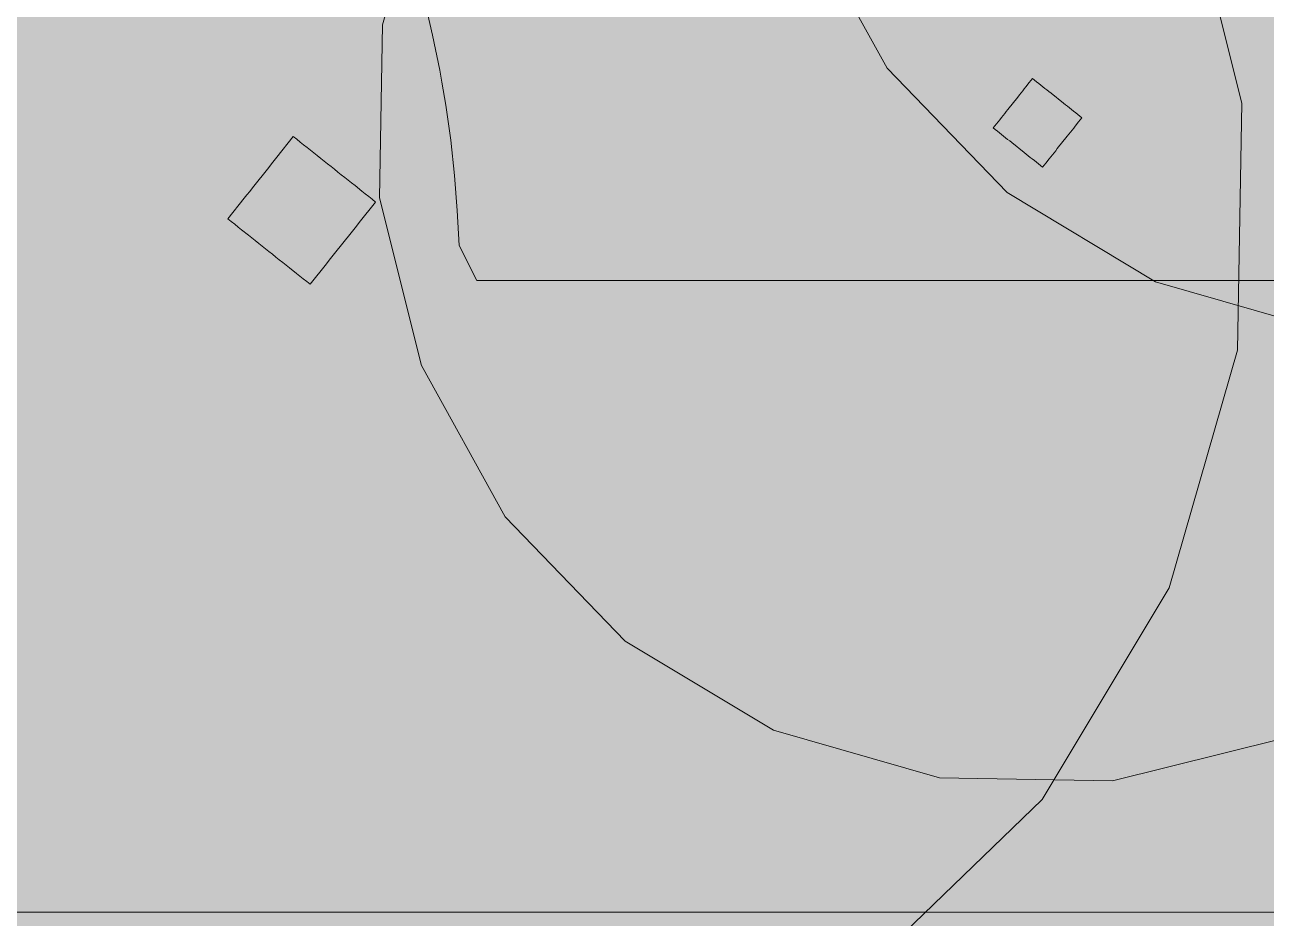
# Model space of a CAD drawing. Header units: millimetres. Extents: x -146962 to 322503, y -183624 to 284367.
# Drawn here: x 105204 to 108747, y 29380 to 31929 of the extents above; entities that cross this region are included whole.
import ezdxf

# ---------------------------------------------------------------- set-up
doc = ezdxf.new("R2010")
doc.units = ezdxf.units.MM
doc.layers.add('06_部屋の色', color=8, linetype='Continuous', lineweight=0)
doc.layers.add('30_敷地・外構', color=8, linetype='Continuous', lineweight=9)

msp = doc.modelspace()

# ---------------------------------------------------------------- hatches: boundary and pattern name
at = {"layer": '06_部屋の色', "true_color": 0xdde9cf}
msp.add_hatch(color=8, dxfattribs=at).paths.add_polyline_path([(83510.2, 29400.8), (83510.3, 31670.6), (83754.2, 32064.6), (83999.1, 32458.1), (84244.9, 32850.9), (84491.7, 33243.1), (84739.4, 33634.8), (84988.1, 34025.8), (85237.8, 34416.3), (85488.3, 34806.1), (85739.9, 35195.3), (85992.4, 35583.9), (86245.8, 35971.8), (86500.2, 36359.2), (86755.5, 36745.9), (87011.8, 37132), (87269, 37517.5), (87527.2, 37902.4), (87786.3, 38286.6), (88046.3, 38670.2), (88307.2, 39053.2), (88569.1, 39435.5), (88832, 39817.2), (89095.7, 40198.2), (89360.4, 40578.6), (89626, 40958.3), (89892.5, 41337.4), (90160, 41715.9), (90428.4, 42093.7), (90697.7, 42470.8), (90967.9, 42847.3), (91239, 43223.1), (91511.1, 43598.3), (91784.1, 43972.8), (92058, 44346.6), (92332.7, 44719.7), (92608.4, 45092.2), (92885.1, 45464), (93162.6, 45835.2), (93441, 46205.6), (93720.3, 46575.4), (94000.5, 46944.5), (94281.7, 47312.9), (94563.7, 47680.6), (94846.6, 48047.7), (95130.4, 48414), (95415.1, 48779.7), (95700.7, 49144.6), (95987.2, 49508.9), (96274.5, 49872.4), (96562.8, 50235.3), (96851.9, 50597.4), (97142, 50958.9), (97432.9, 51319.6), (97724.6, 51679.7), (98017.3, 52039), (98310.8, 52397.6), (98605.2, 52755.5), (98900.5, 53112.6), (99196.7, 53469.1), (99493.7, 53824.8), (99791.6, 54179.8), (100090.3, 54534), (100389.9, 54887.6), (100690.4, 55240.4), (100991.8, 55592.4), (101293.9, 55943.8), (101597, 56294.4), (101900.9, 56644.2), (102205.6, 56993.3), (102511.3, 57341.7), (102817.7, 57689.3), (103125, 58036.2), (103433.2, 58382.3), (103742.1, 58727.7), (104052, 59072.3), (104362.6, 59416.2), (104674.1, 59759.3), (104986.5, 60101.6), (105299.7, 60443.2), (105613.7, 60784), (105928.5, 61124.1), (106244.2, 61463.4), (106560.7, 61801.9), (106878, 62139.6), (107196.1, 62476.6), (107515.1, 62812.7), (107834.9, 63148.1), (108155.5, 63482.8), (108476.9, 63816.6), (108799.1, 64149.7), (109122.2, 64481.9), (109446, 64813.4), (109770.7, 65144.1), (110096.1, 65474), (110422.4, 65803.1), (110749.4, 66131.4), (111077.3, 66458.9), (111406, 66785.6), (111735.4, 67111.5), (112065.7, 67436.6), (112396.7, 67760.9), (112728.6, 68084.4), (113061.2, 68407.1), (113394.6, 68728.9), (113728.8, 69050), (114063.8, 69370.2), (114399.5, 69689.6), (114736, 70008.2), (115073.4, 70326), (115411.4, 70642.9), (115750.3, 70959.1), (116089.9, 71274.4), (116430.3, 71588.8), (116771.5, 71902.5), (117113.4, 72215.3), (117456.1, 72527.2), (117799.5, 72838.4), (118596.9, 72838.3), (118594.5, 29398.9)])
at = {"layer": '30_敷地・外構', "true_color": 0xcfe0b8}
for points in [[(107451.4, 33683.1), (107705.5, 34106), (108060.5, 34448.7), (108492, 34687.9), (108970.7, 34807.3), (109464, 34798.7), (109938.3, 34662.7), (110361.2, 34408.5), (110704, 34053.6), (110943.2, 33622.1), (111062.5, 33143.4), (111053.9, 32650.1), (110917.9, 32175.8), (110663.8, 31752.9), (110308.9, 31410.1), (109877.4, 31170.9), (109398.6, 31051.6), (108905.3, 31060.2), (108431, 31196.2), (108008.1, 31450.3), (107665.4, 31805.2), (107426.2, 32236.7), (107306.8, 32715.5), (107315.4, 33208.8)], [(103518.5, 32476.2), (103881.5, 33080.4), (104388.6, 33570), (105005, 33911.7), (105688.9, 34082.2), (106393.7, 34069.9), (107071.2, 33875.7), (107675.4, 33512.6), (108165, 33005.6), (108506.7, 32389.1), (108677.2, 31705.2), (108664.9, 31000.5), (108470.7, 30323), (108107.6, 29718.8), (107600.6, 29229.2), (106984.1, 28887.5), (106300.2, 28716.9), (105595.5, 28729.3), (104918, 28923.5), (104313.8, 29286.6), (103824.2, 29793.6), (103482.5, 30410), (103311.9, 31093.9), (103324.2, 31798.7)], [(107880.6, 33527.3), (108374, 33518.7), (108848.2, 33382.7), (109271.2, 33128.6), (109613.9, 32773.7), (109853.1, 32342.2), (109972.5, 31863.4), (109963.8, 31370.1), (109827.8, 30895.8), (109573.7, 30472.9), (109218.8, 30130.2), (108787.3, 29891), (108308.6, 29771.6), (107815.2, 29780.2), (107341, 29916.2), (106918, 30170.3), (106575.3, 30525.3), (106336.1, 30956.8), (106216.8, 31435.5), (106225.4, 31928.8), (106361.4, 32403.1), (106615.5, 32826), (106970.4, 33168.8), (107401.9, 33408)], [(108005.5, 31682), (108010.2, 31687.9), (108038.2, 31723.1), (108042.8, 31729), (108047.5, 31734.9), (108052.2, 31740.7), (108056.8, 31746.6), (108061.5, 31752.5), (108070.9, 31764.2), (108075.5, 31770.1), (108080.2, 31775.9), (108086.1, 31771.3), (108091.9, 31766.6), (108097.8, 31761.9), (108103.7, 31757.3), (108109.5, 31752.6), (108115.4, 31747.9), (108121.3, 31743.3), (108127.2, 31738.6), (108133, 31733.9), (108168.2, 31705.9), (108174.1, 31701.2), (108180, 31696.6), (108185.8, 31691.9), (108191.7, 31687.2), (108197.6, 31682.6), (108203.5, 31677.9), (108209.3, 31673.2), (108215.2, 31668.6), (108221.1, 31663.9), (108216.4, 31658), (108211.7, 31652.1), (108202.4, 31640.4), (108197.7, 31634.5), (108193.1, 31628.7), (108188.4, 31622.8), (108183.7, 31616.9), (108179, 31611.1), (108151, 31575.8), (108146.4, 31570), (108141.7, 31564.1), (108137, 31558.2), (108132.4, 31552.4), (108127.7, 31546.5), (108118.3, 31534.8), (108113.7, 31528.9), (108109, 31523), (108103.1, 31527.7), (108097.3, 31532.4), (108091.4, 31537), (108085.5, 31541.7), (108079.7, 31546.4), (108073.8, 31551), (108067.9, 31555.7), (108062.1, 31560.4), (108056.2, 31565), (108021, 31593), (108015.1, 31597.7), (108009.2, 31602.4), (108003.4, 31607.1), (107997.5, 31611.7), (107991.6, 31616.4), (107985.8, 31621.1), (107979.9, 31625.7), (107974, 31630.4), (107968.1, 31635.1), (107972.8, 31640.9), (107977.5, 31646.8), (107986.8, 31658.5), (107991.5, 31664.4), (107996.2, 31670.3), (108000.8, 31676.2)], [(105838.3, 31444.1), (105846.1, 31453.8), (105853.9, 31463.6), (105900.5, 31522.3), (105908.3, 31532.1), (105916.1, 31541.9), (105923.9, 31551.7), (105970.6, 31610.4), (105980.4, 31602.6), (105990.1, 31594.8), (105999.9, 31587), (106009.7, 31579.2), (106029.3, 31563.7), (106039.1, 31555.9), (106048.8, 31548.1), (106058.6, 31540.3), (106068.4, 31532.5), (106078.2, 31524.8), (106088, 31517), (106097.7, 31509.2), (106107.5, 31501.4), (106117.3, 31493.6), (106127.1, 31485.9), (106136.9, 31478.1), (106146.7, 31470.3), (106166.2, 31454.7), (106176, 31447), (106185.8, 31439.2), (106195.6, 31431.4), (106205.4, 31423.6), (106158.7, 31364.9), (106150.9, 31355.1), (106143.1, 31345.3), (106135.3, 31335.6), (106088.6, 31276.9), (106080.9, 31267.1), (106073.1, 31257.3), (106065.3, 31247.5), (106018.6, 31188.8), (106008.8, 31196.6), (105999, 31204.4), (105989.3, 31212.2), (105979.5, 31220), (105959.9, 31235.5), (105950.1, 31243.3), (105940.3, 31251.1), (105930.6, 31258.9), (105920.8, 31266.6), (105911, 31274.4), (105901.2, 31282.2), (105891.4, 31290), (105881.6, 31297.8), (105871.9, 31305.5), (105862.1, 31313.3), (105852.3, 31321.1), (105842.5, 31328.9), (105823, 31344.5), (105813.2, 31352.2), (105803.4, 31360), (105793.6, 31367.8), (105783.8, 31375.6), (105830.5, 31434.3)]]:
    msp.add_hatch(color=8, dxfattribs=at).paths.add_polyline_path(points)
at = {"layer": '30_敷地・外構', "true_color": 0x8a6a4a}
for points in [[(82227.3, 29483.6), (82227.3, 29491.1), (82227.3, 29498.6), (82227.3, 29506.1), (82227.3, 29513.6), (82227.3, 29521.1), (82227.3, 29528.6), (82227.3, 29536.1), (82227.3, 29543.6), (85245.4, 29543.4), (88263.5, 29543.2), (91281.6, 29543), (94299.7, 29542.8), (97317.8, 29542.6), (100335.9, 29542.5), (103354, 29542.3), (106372.1, 29542.1), (109390.2, 29541.9), (112408.3, 29541.7), (115426.4, 29541.5), (118444.5, 29541.3), (118444.5, 29533.8), (118444.5, 29526.3), (118444.5, 29518.8), (118444.5, 29511.3), (118444.5, 29503.8), (118444.5, 29496.3), (118444.5, 29488.8), (118444.5, 29481.3), (118444.5, 29473.8), (118444.5, 29466.3), (118444.5, 29451.3), (115426.4, 29451.5), (109390.2, 29451.9), (106372.1, 29452.1), (103354, 29452.3), (100335.9, 29452.5), (97317.8, 29452.6), (94299.7, 29452.8), (91281.6, 29453), (88263.5, 29453.2), (85245.4, 29453.4), (82227.3, 29453.6), (82227.3, 29461.1), (82227.3, 29468.6), (82227.3, 29476.1)], [(103949.6, 29497.2), (103949.6, 29504.7), (103949.6, 29512.2), (103949.6, 29519.7), (103949.6, 29534.7), (103949.6, 29542.2), (104380.1, 29542.2), (104523.6, 29542.2), (104667, 29542.2), (104810.5, 29542.2), (104954, 29542.2), (105097.5, 29542.2), (105241, 29542.1), (105671.5, 29542.1), (105671.5, 29534.6), (105671.5, 29527.1), (105671.5, 29519.6), (105671.5, 29512.1), (105671.5, 29504.6), (105671.5, 29489.6), (105671.5, 29482.1), (105671.5, 29474.6), (105671.5, 29467.1), (105671.5, 29459.6), (105671.5, 29452.1), (105528, 29452.1), (105384.5, 29452.1), (105241, 29452.1), (105097.5, 29452.2), (104954, 29452.2), (104810.5, 29452.2), (104667, 29452.2), (104523.6, 29452.2), (104380.1, 29452.2), (104236.6, 29452.2), (104093.1, 29452.2), (103949.6, 29452.2), (103949.6, 29459.7), (103949.6, 29467.2), (103949.6, 29474.7), (103949.6, 29482.2)], [(105301.1, 29534.6), (105306.1, 29534.6), (105308.6, 29534.6), (105311.1, 29534.6), (105313.6, 29534.6), (105316.1, 29534.6), (105318.6, 29534.6), (105321.1, 29534.6), (105323.6, 29534.6), (105326.1, 29534.6), (105326.1, 29528.4), (105326.1, 29522.1), (105326.1, 29515.9), (105326.1, 29509.6), (105326.1, 29503.4), (105326.1, 29490.9), (105326.1, 29484.6), (105326.1, 29478.4), (105326.1, 29472.1), (105326.1, 29459.6), (105323.6, 29459.6), (105321.1, 29459.6), (105318.6, 29459.6), (105316.1, 29459.6), (105313.6, 29459.6), (105311.1, 29459.6), (105308.6, 29459.6), (105306.1, 29459.6), (105303.6, 29459.6), (105301.1, 29459.6), (105298.6, 29459.6), (105296.1, 29459.6), (105296.1, 29465.9), (105296.1, 29472.1), (105296.1, 29478.4), (105296.1, 29490.9), (105296.1, 29497.1), (105296.1, 29503.4), (105296.1, 29509.6), (105296.1, 29515.9), (105296.1, 29522.1), (105296.1, 29534.6), (105298.6, 29534.6)], [(105426.2, 29534.6), (105428.7, 29534.6), (105433.7, 29534.6), (105438.7, 29534.6), (105443.7, 29534.6), (105446.2, 29534.6), (105448.7, 29534.6), (105451.2, 29534.6), (105451.2, 29528.4), (105451.2, 29522.1), (105451.2, 29515.9), (105451.2, 29497.1), (105451.2, 29490.9), (105451.2, 29478.4), (105451.2, 29472.1), (105451.2, 29459.6), (105448.7, 29459.6), (105446.2, 29459.6), (105443.7, 29459.6), (105441.2, 29459.6), (105438.7, 29459.6), (105436.2, 29459.6), (105433.7, 29459.6), (105431.2, 29459.6), (105428.7, 29459.6), (105423.7, 29459.6), (105421.2, 29459.6), (105421.2, 29465.9), (105421.2, 29478.4), (105421.2, 29484.6), (105421.2, 29490.9), (105421.2, 29497.1), (105421.2, 29503.4), (105421.2, 29509.6), (105421.2, 29515.9), (105421.2, 29528.4), (105421.2, 29534.6), (105423.7, 29534.6)], [(105553.8, 29534.6), (105556.3, 29534.6), (105558.8, 29534.6), (105561.3, 29534.6), (105563.8, 29534.6), (105568.8, 29534.6), (105571.3, 29534.6), (105576.3, 29534.6), (105576.3, 29522.1), (105576.3, 29515.9), (105576.3, 29509.6), (105576.3, 29497.1), (105576.3, 29484.6), (105576.3, 29472.1), (105576.3, 29459.6), (105571.3, 29459.6), (105568.8, 29459.6), (105566.3, 29459.6), (105563.8, 29459.6), (105553.8, 29459.6), (105551.3, 29459.6), (105548.8, 29459.6), (105546.3, 29459.6), (105546.3, 29472.1), (105546.3, 29478.4), (105546.3, 29497.1), (105546.3, 29503.4), (105546.3, 29509.6), (105546.3, 29515.9), (105546.3, 29522.1), (105546.3, 29528.4), (105546.3, 29534.6), (105548.8, 29534.6), (105551.3, 29534.6)], [(105671.5, 29534.6), (105671.5, 29542.1), (105679, 29542.1), (105686.5, 29542.1), (105694, 29542.1), (105701.5, 29542.1), (105709, 29542.1), (105716.5, 29542.1), (105724, 29542.1), (105731.5, 29542.1), (105739, 29542.1), (105746.5, 29542.1), (105754, 29542.1), (105761.5, 29542.1), (105761.5, 29534.6), (105761.5, 29527.1), (105761.5, 29504.6), (105761.5, 29489.6), (105761.5, 29467.1), (105761.5, 29459.6), (105761.5, 29452.1), (105754, 29452.1), (105746.5, 29452.1), (105739, 29452.1), (105731.5, 29452.1), (105724, 29452.1), (105716.5, 29452.1), (105709, 29452.1), (105701.5, 29452.1), (105679, 29452.1), (105671.5, 29452.1), (105671.5, 29459.6), (105671.5, 29467.1), (105671.5, 29474.6), (105671.5, 29482.1), (105671.5, 29489.6), (105671.5, 29497.1), (105671.5, 29512.1), (105671.5, 29519.6), (105671.5, 29527.1)], [(105681.5, 29526.3), (105681.5, 29532.1), (105687.3, 29532.1), (105693.1, 29532.1), (105699, 29532.1), (105704.8, 29532.1), (105710.6, 29532.1), (105716.5, 29532.1), (105722.3, 29532.1), (105728.1, 29532.1), (105734, 29532.1), (105739.8, 29532.1), (105745.6, 29532.1), (105751.5, 29532.1), (105751.5, 29526.3), (105751.5, 29520.5), (105751.5, 29514.6), (105751.5, 29508.8), (105751.5, 29503), (105751.5, 29497.1), (105751.5, 29485.5), (105751.5, 29479.6), (105751.5, 29473.8), (105751.5, 29468), (105751.5, 29462.1), (105745.6, 29462.1), (105739.8, 29462.1), (105728.1, 29462.1), (105722.3, 29462.1), (105716.5, 29462.1), (105710.6, 29462.1), (105704.8, 29462.1), (105693.1, 29462.1), (105687.3, 29462.1), (105681.5, 29462.1), (105681.5, 29468), (105681.5, 29479.6), (105681.5, 29485.5), (105681.5, 29491.3), (105681.5, 29497.1), (105681.5, 29503), (105681.5, 29508.8), (105681.5, 29514.6), (105681.5, 29520.5)], [(105761.5, 29482.1), (105761.5, 29497.1), (105761.5, 29504.6), (105761.5, 29512.1), (105761.5, 29519.6), (105761.5, 29527.1), (105761.5, 29534.6), (105761.5, 29542.1), (105905, 29542.1), (106048.4, 29542.1), (106191.9, 29542.1), (106335.4, 29542.1), (106478.9, 29542.1), (106622.4, 29542.1), (106765.9, 29542.1), (107052.9, 29542), (107196.3, 29542), (107483.3, 29542), (107483.3, 29534.5), (107483.3, 29527), (107483.3, 29519.5), (107483.3, 29512), (107483.3, 29504.5), (107483.3, 29497), (107483.3, 29482), (107483.3, 29474.5), (107483.3, 29467), (107483.3, 29452), (107339.8, 29452), (107196.3, 29452), (107052.9, 29452), (106909.4, 29452), (106765.9, 29452.1), (106622.4, 29452.1), (106478.9, 29452.1), (106335.4, 29452.1), (106191.9, 29452.1), (105761.5, 29452.1), (105761.5, 29459.6), (105761.5, 29467.1)], [(105869.1, 29534.6), (105874.1, 29534.6), (105879.1, 29534.6), (105881.6, 29534.6), (105884.1, 29534.6), (105886.6, 29534.6), (105886.6, 29522.1), (105886.6, 29515.9), (105886.6, 29509.6), (105886.6, 29503.4), (105886.6, 29497.1), (105886.6, 29484.6), (105886.6, 29472.1), (105886.6, 29459.6), (105881.6, 29459.6), (105879.1, 29459.6), (105876.6, 29459.6), (105874.1, 29459.6), (105866.6, 29459.6), (105864.1, 29459.6), (105861.6, 29459.6), (105859.1, 29459.6), (105856.6, 29459.6), (105856.6, 29472.1), (105856.6, 29478.4), (105856.6, 29484.6), (105856.6, 29490.9), (105856.6, 29503.4), (105856.6, 29509.6), (105856.6, 29515.9), (105856.6, 29522.1), (105856.6, 29534.6), (105859.1, 29534.6), (105861.6, 29534.6)], [(105989.2, 29534.6), (105991.7, 29534.6), (105994.2, 29534.6), (105996.7, 29534.6), (105999.2, 29534.6), (106001.7, 29534.6), (106004.2, 29534.6), (106006.7, 29534.6), (106009.2, 29534.6), (106011.7, 29534.6), (106011.7, 29528.4), (106011.7, 29515.9), (106011.7, 29509.6), (106011.7, 29503.4), (106011.7, 29497.1), (106011.7, 29478.4), (106011.7, 29472.1), (106011.7, 29465.9), (106011.7, 29459.6), (106009.2, 29459.6), (106006.7, 29459.6), (106004.2, 29459.6), (106001.7, 29459.6), (105999.2, 29459.6), (105996.7, 29459.6), (105991.7, 29459.6), (105989.2, 29459.6), (105986.7, 29459.6), (105984.2, 29459.6), (105981.7, 29459.6), (105981.7, 29465.9), (105981.7, 29472.1), (105981.7, 29478.4), (105981.7, 29484.6), (105981.7, 29490.9), (105981.7, 29497.1), (105981.7, 29503.4), (105981.7, 29509.6), (105981.7, 29515.9), (105981.7, 29522.1), (105981.7, 29528.4), (105981.7, 29534.6), (105984.2, 29534.6), (105986.7, 29534.6)], [(106111.9, 29534.6), (106114.4, 29534.6), (106116.9, 29534.6), (106121.9, 29534.6), (106124.4, 29534.6), (106126.9, 29534.6), (106134.4, 29534.6), (106136.9, 29534.6), (106136.9, 29528.3), (106136.9, 29509.6), (106136.9, 29503.3), (106136.9, 29490.8), (106136.9, 29484.6), (106136.9, 29472.1), (106136.9, 29459.6), (106134.4, 29459.6), (106129.4, 29459.6), (106126.9, 29459.6), (106124.4, 29459.6), (106119.4, 29459.6), (106116.9, 29459.6), (106114.4, 29459.6), (106111.9, 29459.6), (106109.4, 29459.6), (106106.9, 29459.6), (106106.9, 29465.8), (106106.9, 29472.1), (106106.9, 29478.3), (106106.9, 29484.6), (106106.9, 29490.8), (106106.9, 29503.3), (106106.9, 29509.6), (106106.9, 29515.8), (106106.9, 29522.1), (106106.9, 29528.3), (106106.9, 29534.6), (106109.4, 29534.6)], [(106239.5, 29534.6), (106242, 29534.6), (106244.5, 29534.6), (106247, 29534.6), (106249.5, 29534.6), (106252, 29534.6), (106254.5, 29534.6), (106259.5, 29534.6), (106262, 29534.6), (106262, 29522.1), (106262, 29515.8), (106262, 29509.6), (106262, 29497.1), (106262, 29490.8), (106262, 29484.6), (106262, 29478.3), (106262, 29472.1), (106262, 29459.6), (106254.5, 29459.6), (106252, 29459.6), (106249.5, 29459.6), (106247, 29459.6), (106244.5, 29459.6), (106242, 29459.6), (106239.5, 29459.6), (106237, 29459.6), (106234.5, 29459.6), (106232, 29459.6), (106232, 29478.3), (106232, 29484.6), (106232, 29503.3), (106232, 29509.6), (106232, 29515.8), (106232, 29522.1), (106232, 29534.6), (106234.5, 29534.6)], [(106364.6, 29534.6), (106367.1, 29534.6), (106372.1, 29534.6), (106374.6, 29534.6), (106377.1, 29534.6), (106379.6, 29534.6), (106384.6, 29534.6), (106387.1, 29534.6), (106387.1, 29528.3), (106387.1, 29522.1), (106387.1, 29509.6), (106387.1, 29503.3), (106387.1, 29490.8), (106387.1, 29484.6), (106387.1, 29478.3), (106387.1, 29472.1), (106387.1, 29465.8), (106387.1, 29459.6), (106384.6, 29459.6), (106382.1, 29459.6), (106379.6, 29459.6), (106377.1, 29459.6), (106374.6, 29459.6), (106369.6, 29459.6), (106367.1, 29459.6), (106364.6, 29459.6), (106362.1, 29459.6), (106359.6, 29459.6), (106357.1, 29459.6), (106357.1, 29465.8), (106357.1, 29472.1), (106357.1, 29484.6), (106357.1, 29497.1), (106357.1, 29503.3), (106357.1, 29509.6), (106357.1, 29515.8), (106357.1, 29528.3), (106357.1, 29534.6), (106359.6, 29534.6), (106362.1, 29534.6)], [(106487.3, 29534.6), (106489.8, 29534.6), (106492.3, 29534.6), (106494.8, 29534.6), (106497.3, 29534.6), (106499.8, 29534.6), (106502.3, 29534.6), (106509.8, 29534.6), (106512.3, 29534.6), (106512.3, 29528.3), (106512.3, 29522.1), (106512.3, 29515.8), (106512.3, 29509.6), (106512.3, 29503.3), (106512.3, 29490.8), (106512.3, 29484.6), (106512.3, 29472.1), (106512.3, 29459.6), (106509.8, 29459.6), (106507.3, 29459.6), (106502.3, 29459.6), (106499.8, 29459.6), (106497.3, 29459.6), (106492.3, 29459.6), (106489.8, 29459.6), (106487.3, 29459.6), (106484.8, 29459.6), (106482.3, 29459.6), (106482.3, 29465.8), (106482.3, 29472.1), (106482.3, 29478.3), (106482.3, 29490.8), (106482.3, 29503.3), (106482.3, 29515.8), (106482.3, 29522.1), (106482.3, 29528.3), (106482.3, 29534.6), (106484.8, 29534.6)], [(106614.9, 29534.6), (106617.4, 29534.6), (106619.9, 29534.6), (106622.4, 29534.6), (106624.9, 29534.6), (106627.4, 29534.6), (106629.9, 29534.6), (106632.4, 29534.6), (106634.9, 29534.6), (106637.4, 29534.6), (106637.4, 29528.3), (106637.4, 29522.1), (106637.4, 29515.8), (106637.4, 29509.6), (106637.4, 29503.3), (106637.4, 29497.1), (106637.4, 29490.8), (106637.4, 29484.6), (106637.4, 29478.3), (106637.4, 29472.1), (106637.4, 29465.8), (106637.4, 29459.6), (106634.9, 29459.6), (106632.4, 29459.6), (106629.9, 29459.6), (106627.4, 29459.6), (106624.9, 29459.6), (106622.4, 29459.6), (106619.9, 29459.6), (106614.9, 29459.6), (106612.4, 29459.6), (106609.9, 29459.6), (106607.4, 29459.6), (106607.4, 29472.1), (106607.4, 29478.3), (106607.4, 29484.6), (106607.4, 29490.8), (106607.4, 29515.8), (106607.4, 29522.1), (106607.4, 29534.6), (106609.9, 29534.6), (106612.4, 29534.6)], [(106737.5, 29534.6), (106740, 29534.6), (106750, 29534.6), (106752.5, 29534.6), (106755, 29534.6), (106757.5, 29534.6), (106760, 29534.6), (106762.5, 29534.6), (106762.5, 29528.3), (106762.5, 29515.8), (106762.5, 29509.6), (106762.5, 29503.3), (106762.5, 29484.6), (106762.5, 29478.3), (106762.5, 29472.1), (106762.5, 29459.6), (106760, 29459.6), (106757.5, 29459.6), (106755, 29459.6), (106752.5, 29459.6), (106750, 29459.6), (106747.5, 29459.6), (106745, 29459.6), (106742.5, 29459.6), (106740, 29459.6), (106737.5, 29459.6), (106735, 29459.6), (106732.5, 29459.6), (106732.5, 29472.1), (106732.5, 29478.3), (106732.5, 29484.6), (106732.5, 29497.1), (106732.5, 29503.3), (106732.5, 29509.6), (106732.5, 29515.8), (106732.5, 29522.1), (106732.5, 29528.3), (106732.5, 29534.6), (106735, 29534.6)], [(106865.2, 29534.5), (106867.7, 29534.5), (106870.2, 29534.5), (106872.7, 29534.5), (106875.2, 29534.5), (106877.7, 29534.5), (106880.2, 29534.5), (106882.7, 29534.5), (106885.2, 29534.5), (106887.7, 29534.5), (106887.7, 29528.3), (106887.7, 29522), (106887.7, 29515.8), (106887.7, 29509.5), (106887.7, 29503.3), (106887.7, 29490.8), (106887.7, 29478.3), (106887.7, 29472), (106887.7, 29465.8), (106887.7, 29459.5), (106885.2, 29459.5), (106880.2, 29459.5), (106877.7, 29459.5), (106875.2, 29459.5), (106872.7, 29459.5), (106870.2, 29459.5), (106867.7, 29459.5), (106865.2, 29459.5), (106860.2, 29459.5), (106857.7, 29459.5), (106857.7, 29465.8), (106857.7, 29472), (106857.7, 29478.3), (106857.7, 29484.5), (106857.7, 29490.8), (106857.7, 29503.3), (106857.7, 29515.8), (106857.7, 29522), (106857.7, 29528.3), (106857.7, 29534.5), (106860.2, 29534.5), (106862.7, 29534.5)], [(106990.3, 29534.5), (106992.8, 29534.5), (106995.3, 29534.5), (106997.8, 29534.5), (107000.3, 29534.5), (107002.8, 29534.5), (107007.8, 29534.5), (107010.3, 29534.5), (107012.8, 29534.5), (107012.8, 29528.3), (107012.8, 29522), (107012.8, 29509.5), (107012.8, 29503.3), (107012.8, 29490.8), (107012.8, 29484.5), (107012.8, 29478.3), (107012.8, 29472), (107012.8, 29465.8), (107012.8, 29459.5), (107010.3, 29459.5), (107007.8, 29459.5), (107005.3, 29459.5), (107002.8, 29459.5), (107000.3, 29459.5), (106997.8, 29459.5), (106995.3, 29459.5), (106992.8, 29459.5), (106990.3, 29459.5), (106987.8, 29459.5), (106982.8, 29459.5), (106982.8, 29465.8), (106982.8, 29472), (106982.8, 29478.3), (106982.8, 29484.5), (106982.8, 29490.8), (106982.8, 29503.3), (106982.8, 29509.5), (106982.8, 29522), (106982.8, 29528.3), (106982.8, 29534.5), (106985.3, 29534.5), (106987.8, 29534.5)], [(107112.9, 29534.5), (107115.4, 29534.5), (107117.9, 29534.5), (107120.4, 29534.5), (107122.9, 29534.5), (107125.4, 29534.5), (107127.9, 29534.5), (107130.4, 29534.5), (107132.9, 29534.5), (107135.4, 29534.5), (107137.9, 29534.5), (107137.9, 29528.3), (107137.9, 29522), (107137.9, 29515.8), (107137.9, 29509.5), (107137.9, 29497), (107137.9, 29490.8), (107137.9, 29484.5), (107137.9, 29478.3), (107137.9, 29472), (107137.9, 29459.5), (107135.4, 29459.5), (107132.9, 29459.5), (107130.4, 29459.5), (107127.9, 29459.5), (107125.4, 29459.5), (107120.4, 29459.5), (107117.9, 29459.5), (107115.4, 29459.5), (107112.9, 29459.5), (107110.4, 29459.5), (107107.9, 29459.5), (107107.9, 29465.8), (107107.9, 29478.3), (107107.9, 29484.5), (107107.9, 29490.8), (107107.9, 29503.3), (107107.9, 29509.5), (107107.9, 29515.8), (107107.9, 29522), (107107.9, 29528.3), (107107.9, 29534.5), (107110.4, 29534.5)], [(107238.1, 29534.5), (107240.6, 29534.5), (107243.1, 29534.5), (107245.6, 29534.5), (107248.1, 29534.5), (107250.6, 29534.5), (107253.1, 29534.5), (107255.6, 29534.5), (107258.1, 29534.5), (107260.6, 29534.5), (107263.1, 29534.5), (107263.1, 29528.3), (107263.1, 29522), (107263.1, 29515.8), (107263.1, 29503.3), (107263.1, 29490.8), (107263.1, 29484.5), (107263.1, 29478.3), (107263.1, 29472), (107263.1, 29459.5), (107260.6, 29459.5), (107258.1, 29459.5), (107255.6, 29459.5), (107253.1, 29459.5), (107250.6, 29459.5), (107248.1, 29459.5), (107245.6, 29459.5), (107243.1, 29459.5), (107240.6, 29459.5), (107238.1, 29459.5), (107235.6, 29459.5), (107233.1, 29459.5), (107233.1, 29465.8), (107233.1, 29478.3), (107233.1, 29484.5), (107233.1, 29490.8), (107233.1, 29503.3), (107233.1, 29528.3), (107233.1, 29534.5), (107235.6, 29534.5)], [(107365.7, 29534.5), (107368.2, 29534.5), (107370.7, 29534.5), (107375.7, 29534.5), (107378.2, 29534.5), (107380.7, 29534.5), (107383.2, 29534.5), (107385.7, 29534.5), (107388.2, 29534.5), (107388.2, 29522), (107388.2, 29509.5), (107388.2, 29490.8), (107388.2, 29484.5), (107388.2, 29472), (107388.2, 29465.8), (107388.2, 29459.5), (107385.7, 29459.5), (107380.7, 29459.5), (107378.2, 29459.5), (107375.7, 29459.5), (107373.2, 29459.5), (107370.7, 29459.5), (107368.2, 29459.5), (107365.7, 29459.5), (107363.2, 29459.5), (107360.7, 29459.5), (107358.2, 29459.5), (107358.2, 29465.8), (107358.2, 29472), (107358.2, 29478.3), (107358.2, 29484.5), (107358.2, 29490.8), (107358.2, 29497), (107358.2, 29503.3), (107358.2, 29509.5), (107358.2, 29515.8), (107358.2, 29522), (107358.2, 29528.3), (107358.2, 29534.5), (107360.7, 29534.5), (107363.2, 29534.5)], [(107483.3, 29534.5), (107483.3, 29542), (107490.8, 29542), (107498.3, 29542), (107505.8, 29542), (107513.3, 29542), (107520.8, 29542), (107535.8, 29542), (107543.3, 29542), (107550.8, 29542), (107558.3, 29542), (107565.8, 29542), (107573.3, 29542), (107573.3, 29534.5), (107573.3, 29527), (107573.3, 29519.5), (107573.3, 29504.5), (107573.3, 29497), (107573.3, 29489.5), (107573.3, 29482), (107573.3, 29474.5), (107573.3, 29467), (107573.3, 29452), (107565.8, 29452), (107558.3, 29452), (107550.8, 29452), (107543.3, 29452), (107535.8, 29452), (107520.8, 29452), (107513.3, 29452), (107505.8, 29452), (107498.3, 29452), (107490.8, 29452), (107483.3, 29452), (107483.3, 29459.5), (107483.3, 29467), (107483.3, 29474.5), (107483.3, 29482), (107483.3, 29497), (107483.3, 29504.5), (107483.3, 29512), (107483.3, 29519.5)], [(107493.3, 29520.3), (107493.3, 29526.2), (107493.3, 29532), (107499.2, 29532), (107505, 29532), (107510.8, 29532), (107516.7, 29532), (107522.5, 29532), (107528.3, 29532), (107534.2, 29532), (107540, 29532), (107545.8, 29532), (107557.5, 29532), (107563.3, 29532), (107563.3, 29526.2), (107563.3, 29520.3), (107563.3, 29508.7), (107563.3, 29502.8), (107563.3, 29491.2), (107563.3, 29485.3), (107563.3, 29479.5), (107563.3, 29473.7), (107563.3, 29462), (107557.5, 29462), (107551.7, 29462), (107545.8, 29462), (107540, 29462), (107534.2, 29462), (107528.3, 29462), (107522.5, 29462), (107516.7, 29462), (107505, 29462), (107499.2, 29462), (107493.3, 29462), (107493.3, 29467.8), (107493.3, 29473.7), (107493.3, 29479.5), (107493.3, 29485.3), (107493.3, 29491.2), (107493.3, 29502.8), (107493.3, 29508.7), (107493.3, 29514.5)], [(107573.3, 29482), (107573.3, 29497), (107573.3, 29504.5), (107573.3, 29512), (107573.3, 29519.5), (107573.3, 29527), (107573.3, 29534.5), (107573.3, 29542), (108290.8, 29542), (108434.3, 29542), (108577.7, 29541.9), (108721.2, 29541.9), (109295.2, 29541.9), (109295.2, 29534.4), (109295.2, 29526.9), (109295.2, 29519.4), (109295.2, 29511.9), (109295.2, 29504.4), (109295.2, 29489.4), (109295.2, 29481.9), (109295.2, 29474.4), (109295.2, 29466.9), (109295.2, 29451.9), (109008.2, 29451.9), (108864.7, 29451.9), (108721.2, 29451.9), (108577.7, 29451.9), (108434.3, 29452), (108290.8, 29452), (108147.3, 29452), (108003.8, 29452), (107860.3, 29452), (107573.3, 29452), (107573.3, 29459.5), (107573.3, 29467), (107573.3, 29474.5)], [(107673.5, 29534.5), (107676, 29534.5), (107678.5, 29534.5), (107681, 29534.5), (107686, 29534.5), (107691, 29534.5), (107693.5, 29534.5), (107696, 29534.5), (107698.5, 29534.5), (107698.5, 29528.2), (107698.5, 29522), (107698.5, 29515.7), (107698.5, 29503.2), (107698.5, 29490.7), (107698.5, 29478.2), (107698.5, 29472), (107698.5, 29459.5), (107696, 29459.5), (107693.5, 29459.5), (107691, 29459.5), (107688.5, 29459.5), (107686, 29459.5), (107683.5, 29459.5), (107681, 29459.5), (107676, 29459.5), (107673.5, 29459.5), (107671, 29459.5), (107668.5, 29459.5), (107668.5, 29465.7), (107668.5, 29472), (107668.5, 29478.2), (107668.5, 29484.5), (107668.5, 29490.7), (107668.5, 29503.2), (107668.5, 29509.5), (107668.5, 29515.7), (107668.5, 29522), (107668.5, 29528.2), (107668.5, 29534.5), (107671, 29534.5)], [(107801.1, 29534.5), (107803.6, 29534.5), (107806.1, 29534.5), (107808.6, 29534.5), (107811.1, 29534.5), (107816.1, 29534.5), (107821.1, 29534.5), (107823.6, 29534.5), (107823.6, 29528.2), (107823.6, 29522), (107823.6, 29515.7), (107823.6, 29509.5), (107823.6, 29497), (107823.6, 29490.7), (107823.6, 29484.5), (107823.6, 29478.2), (107823.6, 29472), (107823.6, 29465.7), (107823.6, 29459.5), (107821.1, 29459.5), (107818.6, 29459.5), (107816.1, 29459.5), (107813.6, 29459.5), (107811.1, 29459.5), (107808.6, 29459.5), (107803.6, 29459.5), (107801.1, 29459.5), (107796.1, 29459.5), (107793.6, 29459.5), (107793.6, 29478.2), (107793.6, 29484.5), (107793.6, 29490.7), (107793.6, 29503.2), (107793.6, 29509.5), (107793.6, 29515.7), (107793.6, 29522), (107793.6, 29528.2), (107793.6, 29534.5), (107796.1, 29534.5)], [(107926.2, 29534.5), (107928.7, 29534.5), (107931.2, 29534.5), (107933.7, 29534.5), (107936.2, 29534.5), (107938.7, 29534.5), (107941.2, 29534.5), (107946.2, 29534.5), (107948.7, 29534.5), (107948.7, 29528.2), (107948.7, 29522), (107948.7, 29515.7), (107948.7, 29509.5), (107948.7, 29503.2), (107948.7, 29490.7), (107948.7, 29484.5), (107948.7, 29478.2), (107948.7, 29472), (107948.7, 29459.5), (107946.2, 29459.5), (107941.2, 29459.5), (107938.7, 29459.5), (107936.2, 29459.5), (107933.7, 29459.5), (107931.2, 29459.5), (107928.7, 29459.5), (107926.2, 29459.5), (107921.2, 29459.5), (107918.7, 29459.5), (107918.7, 29465.7), (107918.7, 29472), (107918.7, 29478.2), (107918.7, 29484.5), (107918.7, 29497), (107918.7, 29503.2), (107918.7, 29509.5), (107918.7, 29515.7), (107918.7, 29528.2), (107918.7, 29534.5), (107921.2, 29534.5)], [(108048.9, 29534.5), (108051.4, 29534.5), (108053.9, 29534.5), (108056.4, 29534.5), (108061.4, 29534.5), (108063.9, 29534.5), (108066.4, 29534.5), (108068.9, 29534.5), (108073.9, 29534.5), (108073.9, 29465.7), (108073.9, 29459.5), (108071.4, 29459.5), (108068.9, 29459.5), (108066.4, 29459.5), (108063.9, 29459.5), (108061.4, 29459.5), (108058.9, 29459.5), (108056.4, 29459.5), (108053.9, 29459.5), (108048.9, 29459.5), (108046.4, 29459.5), (108043.9, 29459.5), (108043.9, 29465.7), (108043.9, 29472), (108043.9, 29478.2), (108043.9, 29484.5), (108043.9, 29490.7), (108043.9, 29497), (108043.9, 29509.5), (108043.9, 29515.7), (108043.9, 29522), (108043.9, 29528.2), (108043.9, 29534.5)], [(108176.5, 29534.5), (108179, 29534.5), (108181.5, 29534.5), (108184, 29534.5), (108186.5, 29534.5), (108191.5, 29534.5), (108194, 29534.5), (108196.5, 29534.5), (108199, 29534.5), (108199, 29528.2), (108199, 29522), (108199, 29515.7), (108199, 29503.2), (108199, 29484.5), (108199, 29478.2), (108199, 29472), (108199, 29459.5), (108196.5, 29459.5), (108194, 29459.5), (108191.5, 29459.5), (108189, 29459.5), (108186.5, 29459.5), (108184, 29459.5), (108181.5, 29459.5), (108179, 29459.5), (108176.5, 29459.5), (108174, 29459.5), (108171.5, 29459.5), (108169, 29459.5), (108169, 29465.7), (108169, 29472), (108169, 29484.5), (108169, 29497), (108169, 29503.2), (108169, 29509.5), (108169, 29515.7), (108169, 29528.2), (108169, 29534.5)], [(108299.1, 29534.5), (108301.6, 29534.5), (108304.1, 29534.5), (108306.6, 29534.5), (108309.1, 29534.5), (108311.6, 29534.5), (108314.1, 29534.5), (108316.6, 29534.5), (108319.1, 29534.5), (108321.6, 29534.5), (108324.1, 29534.5), (108324.1, 29528.2), (108324.1, 29522), (108324.1, 29515.7), (108324.1, 29497), (108324.1, 29490.7), (108324.1, 29484.5), (108324.1, 29478.2), (108324.1, 29472), (108324.1, 29459.5), (108321.6, 29459.5), (108319.1, 29459.5), (108316.6, 29459.5), (108314.1, 29459.5), (108311.6, 29459.5), (108309.1, 29459.5), (108306.6, 29459.5), (108304.1, 29459.5), (108301.6, 29459.5), (108299.1, 29459.5), (108296.6, 29459.5), (108294.1, 29459.5), (108294.1, 29465.7), (108294.1, 29478.2), (108294.1, 29484.5), (108294.1, 29490.7), (108294.1, 29497), (108294.1, 29509.5), (108294.1, 29515.7), (108294.1, 29528.2), (108294.1, 29534.5), (108296.6, 29534.5)], [(108424.3, 29534.5), (108426.8, 29534.5), (108429.3, 29534.5), (108431.8, 29534.5), (108436.8, 29534.5), (108439.3, 29534.5), (108441.8, 29534.5), (108444.3, 29534.5), (108446.8, 29534.5), (108449.3, 29534.5), (108449.3, 29528.2), (108449.3, 29522), (108449.3, 29515.7), (108449.3, 29509.5), (108449.3, 29503.2), (108449.3, 29490.7), (108449.3, 29484.5), (108449.3, 29478.2), (108449.3, 29472), (108449.3, 29459.5), (108446.8, 29459.5), (108444.3, 29459.5), (108441.8, 29459.5), (108439.3, 29459.5), (108436.8, 29459.5), (108434.3, 29459.5), (108431.8, 29459.5), (108429.3, 29459.5), (108426.8, 29459.5), (108424.3, 29459.5), (108421.8, 29459.5), (108419.3, 29459.5), (108419.3, 29472), (108419.3, 29478.2), (108419.3, 29484.5), (108419.3, 29490.7), (108419.3, 29509.5), (108419.3, 29515.7), (108419.3, 29522), (108419.3, 29534.5)], [(108551.9, 29534.4), (108554.4, 29534.4), (108556.9, 29534.4), (108559.4, 29534.4), (108561.9, 29534.4), (108564.4, 29534.4), (108566.9, 29534.4), (108569.4, 29534.4), (108571.9, 29534.4), (108574.4, 29534.4), (108574.4, 29528.2), (108574.4, 29515.7), (108574.4, 29509.4), (108574.4, 29503.2), (108574.4, 29478.2), (108574.4, 29471.9), (108574.4, 29459.4), (108571.9, 29459.4), (108569.4, 29459.4), (108564.4, 29459.4), (108561.9, 29459.4), (108559.4, 29459.4), (108554.4, 29459.4), (108551.9, 29459.4), (108549.4, 29459.4), (108546.9, 29459.4), (108544.4, 29459.4), (108544.4, 29465.7), (108544.4, 29471.9), (108544.4, 29478.2), (108544.4, 29484.4), (108544.4, 29490.7), (108544.4, 29496.9), (108544.4, 29503.2), (108544.4, 29509.4), (108544.4, 29515.7), (108544.4, 29521.9), (108544.4, 29528.2), (108544.4, 29534.4), (108549.4, 29534.4)], [(108679.5, 29534.4), (108682, 29534.4), (108687, 29534.4), (108689.5, 29534.4), (108694.5, 29534.4), (108699.5, 29534.4), (108699.5, 29521.9), (108699.5, 29515.7), (108699.5, 29509.4), (108699.5, 29503.2), (108699.5, 29490.7), (108699.5, 29484.4), (108699.5, 29471.9), (108699.5, 29459.4), (108694.5, 29459.4), (108692, 29459.4), (108689.5, 29459.4), (108687, 29459.4), (108684.5, 29459.4), (108682, 29459.4), (108679.5, 29459.4), (108677, 29459.4), (108672, 29459.4), (108669.5, 29459.4), (108669.5, 29465.7), (108669.5, 29471.9), (108669.5, 29478.2), (108669.5, 29484.4), (108669.5, 29490.7), (108669.5, 29503.2), (108669.5, 29509.4), (108669.5, 29515.7), (108669.5, 29521.9), (108669.5, 29528.2), (108669.5, 29534.4), (108674.5, 29534.4)]]:
    msp.add_hatch(color=8, dxfattribs=at).paths.add_polyline_path(points)
at = {"layer": '30_敷地・外構', "true_color": 0xdccfb6}
msp.add_hatch(color=8, dxfattribs=at).paths.add_polyline_path([(118594.5, 29396.3), (118594.4, 28596.3), (67603, 28599.5), (67603.1, 29399.5)])

# ---------------------------------------------------------------- linework, layer by layer
at = {"layer": '30_敷地・外構'}
for points in [[(118597.6, 85398.9), (118594.5, 29396.3), (55603.1, 29400.2), (55602.4, 41399.1), (85596.4, 85403.7), (118597.6, 85398.9)], [(103518.5, 32476.2), (103881.5, 33080.4), (104388.6, 33570), (105005, 33911.7), (105688.9, 34082.2), (106393.7, 34069.9), (107071.2, 33875.7), (107675.4, 33512.6), (108165, 33005.6), (108506.7, 32389.1), (108677.2, 31705.2), (108664.9, 31000.5), (108470.7, 30323), (108107.6, 29718.8), (107600.6, 29229.2)], [(109853.1, 32342.2), (109972.5, 31863.4), (109963.8, 31370.1), (109827.8, 30895.8), (109573.7, 30472.9), (109218.8, 30130.2), (108787.3, 29891), (108308.6, 29771.6), (107815.2, 29780.2), (107341, 29916.2), (106918, 30170.3), (106575.3, 30525.3), (106336.1, 30956.8), (106216.8, 31435.5), (106225.4, 31928.8), (106361.4, 32403.1)], [(110917.9, 32175.8), (110663.8, 31752.9), (110308.9, 31410.1), (109877.4, 31170.9), (109398.6, 31051.6), (108905.3, 31060.2), (108431, 31196.2), (108008.1, 31450.3), (107665.4, 31805.2), (107426.2, 32236.7)], [(108794.6, 31199.4), (108694.6, 31199.4), (108594.6, 31199.5), (108494.6, 31199.5), (108394.6, 31199.5), (108294.6, 31199.5), (108194.6, 31199.5), (108094.6, 31199.5), (107994.6, 31199.5), (107894.6, 31199.5), (107794.6, 31199.5), (107694.6, 31199.5), (107594.6, 31199.5), (107494.6, 31199.5), (107394.6, 31199.5), (107294.6, 31199.5), (107194.6, 31199.5), (107094.6, 31199.5), (106994.6, 31199.5), (106894.6, 31199.5), (106794.6, 31199.5), (106694.6, 31199.6), (106594.6, 31199.6), (106494.6, 31199.6), (106494.6, 31199.6), (106444, 31299.6), (106438.4, 31399.6), (106430.7, 31499.6), (106419.9, 31599.6), (106405.9, 31699.6), (106394.6, 31765.5), (106388.7, 31799.6), (106368.3, 31899.6), (106344.6, 31999.6)], [(108005.5, 31682), (108010.2, 31687.9), (108038.2, 31723.1), (108042.8, 31729), (108047.5, 31734.9), (108052.2, 31740.7), (108056.8, 31746.6), (108061.5, 31752.5), (108070.9, 31764.2), (108075.5, 31770.1), (108080.2, 31775.9), (108086.1, 31771.3), (108091.9, 31766.6), (108097.8, 31761.9), (108103.7, 31757.3), (108109.5, 31752.6), (108115.4, 31747.9), (108121.3, 31743.3), (108127.2, 31738.6), (108133, 31733.9), (108168.2, 31705.9), (108174.1, 31701.2), (108180, 31696.6), (108185.8, 31691.9), (108191.7, 31687.2), (108197.6, 31682.6), (108203.5, 31677.9), (108209.3, 31673.2), (108215.2, 31668.6), (108221.1, 31663.9), (108216.4, 31658), (108211.7, 31652.1), (108202.4, 31640.4), (108197.7, 31634.5), (108193.1, 31628.7), (108188.4, 31622.8), (108183.7, 31616.9), (108179, 31611.1), (108151, 31575.8), (108146.4, 31570), (108141.7, 31564.1), (108137, 31558.2), (108132.4, 31552.4), (108127.7, 31546.5), (108118.3, 31534.8), (108113.7, 31528.9), (108109, 31523), (108103.1, 31527.7), (108097.3, 31532.4), (108091.4, 31537), (108085.5, 31541.7), (108079.7, 31546.4), (108073.8, 31551), (108067.9, 31555.7), (108062.1, 31560.4), (108056.2, 31565), (108021, 31593), (108015.1, 31597.7), (108009.2, 31602.4), (108003.4, 31607.1), (107997.5, 31611.7), (107991.6, 31616.4), (107985.8, 31621.1), (107979.9, 31625.7), (107974, 31630.4), (107968.1, 31635.1), (107972.8, 31640.9), (107977.5, 31646.8), (107986.8, 31658.5), (107991.5, 31664.4), (107996.2, 31670.3), (108000.8, 31676.2), (108005.5, 31682)], [(105838.3, 31444.1), (105846.1, 31453.8), (105853.9, 31463.6), (105900.5, 31522.3), (105908.3, 31532.1), (105916.1, 31541.9), (105923.9, 31551.7), (105970.6, 31610.4), (105980.4, 31602.6), (105990.1, 31594.8), (105999.9, 31587), (106009.7, 31579.2), (106029.3, 31563.7), (106039.1, 31555.9), (106048.8, 31548.1), (106058.6, 31540.3), (106068.4, 31532.5), (106078.2, 31524.8), (106088, 31517), (106097.7, 31509.2), (106107.5, 31501.4), (106117.3, 31493.6), (106127.1, 31485.9), (106136.9, 31478.1), (106146.7, 31470.3), (106166.2, 31454.7), (106176, 31447), (106185.8, 31439.2), (106195.6, 31431.4), (106205.4, 31423.6), (106158.7, 31364.9), (106150.9, 31355.1), (106143.1, 31345.3), (106135.3, 31335.6), (106088.6, 31276.9), (106080.9, 31267.1), (106073.1, 31257.3), (106065.3, 31247.5), (106018.6, 31188.8), (106008.8, 31196.6), (105999, 31204.4), (105989.3, 31212.2), (105979.5, 31220), (105959.9, 31235.5), (105950.1, 31243.3), (105940.3, 31251.1), (105930.6, 31258.9), (105920.8, 31266.6), (105911, 31274.4), (105901.2, 31282.2), (105891.4, 31290), (105881.6, 31297.8), (105871.9, 31305.5), (105862.1, 31313.3), (105852.3, 31321.1), (105842.5, 31328.9), (105823, 31344.5), (105813.2, 31352.2), (105803.4, 31360), (105793.6, 31367.8), (105783.8, 31375.6), (105830.5, 31434.3), (105838.3, 31444.1)]]:
    msp.add_lwpolyline(points, dxfattribs=at)

doc.saveas('drawing.dxf')
